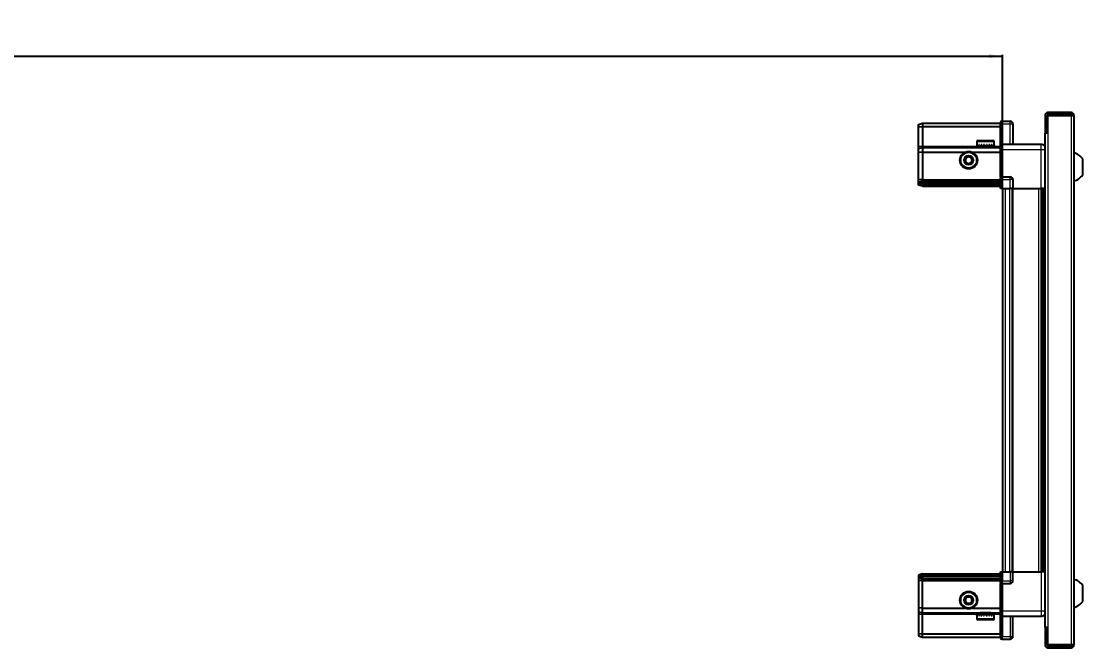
# Model space of a CAD drawing. Header units: millimetres. Extents: x 834 to 4645, y -697 to 1802.
# Drawn here: x 2878 to 3670, y 1277 to 1744 of the extents above; entities that cross this region are included whole.
import ezdxf

# ---------------------------------------------------------------- set-up
doc = ezdxf.new("R2010")
doc.units = ezdxf.units.MM
doc.layers.add('FORMAT', color=7, linetype='Continuous')
doc.styles.add('SLDTEXTSTYLE0', font='TXT', dxfattribs={"width": 0.75})
doc.dimstyles.new('SLDDIMSTYLE0', dxfattribs={"dimtxt": 20, "dimasz": 10, "dimexe": 0, "dimexo": 0.0625, "dimgap": 5, "dimtad": 2, "dimdec": 1, "dimrnd": 1e-09, "dimzin": 12, "dimdsep": 46, "dimtxsty": 'SLDTEXTSTYLE0', "dimsah": 1, "dimcen": 0.09, "dimadec": 0, "dimazin": 3, "dimtfac": 1, "dimtofl": 0, "dimtmove": 0, "dimatfit": 3, "dimfxl": 0, "dimfrac": 2, "dimtolj": 1, "dimtzin": 12, "dimarcsym": 0})

# ---------------------------------------------------------------- blocks, each defined once
blk = doc.blocks.new('_D_4')
at = {"layer": 'FORMAT'}
for p, q in [((1910.07, 1619.77), (1910.07, 1719.26)), ((1910.07, 1718.26), (3610.07, 1718.26)), ((3610.07, 1619.77), (3610.07, 1719.26))]:
    blk.add_line(p, q, dxfattribs=at)
for points in [[(1910.07, 1718.26), (1920.07, 1716.72), (1920.07, 1719.8)], [(3610.07, 1718.26), (3600.07, 1719.8), (3600.07, 1716.72)]]:
    blk.add_solid(points, dxfattribs=at)
at = {"layer": 'FORMAT', "insert": (2730.51, 1744.04), "char_height": 20, "attachment_point": 1, "style": 'SLDTEXTSTYLE0'}
blk.add_mtext('1700', dxfattribs=at)

msp = doc.modelspace()

# ---------------------------------------------------------------- linework, layer by layer
at = {"color": 7, "linetype": 'Continuous', "lineweight": 25}
for p, q in [((3641.92, 1674.16), (3641.92, 1661.76)), ((3643.42, 1674.16), (3643.42, 1661.76)), ((3643.92, 1674.16), (3661.32, 1674.16)), ((3643.92, 1661.26), (3643.92, 1674.16)), ((3661.32, 1676.26), (3644.02, 1676.26)), ((3661.32, 1674.76), (3644.02, 1674.76)), ((3661.32, 1674.76), (3661.32, 1676.26)), ((3661.32, 1674.16), (3663.42, 1674.16)), ((3663.42, 1674.16), (3663.42, 1279.36)), ((3547.42, 1667.45), (3550.42, 1668.26)), ((3547.42, 1665.6), (3547.42, 1667.45)), ((3547.42, 1665.6), (3550.42, 1665.76)), ((3547.42, 1651.26), (3547.42, 1665.6)), ((3550.42, 1668.26), (3550.42, 1665.76)), ((3550.42, 1668.26), (3608.72, 1668.26)), ((3550.42, 1665.76), (3550.42, 1651.26)), ((3550.42, 1665.76), (3608.72, 1665.76)), ((3609.59, 1669.76), (3608.72, 1669.26)), ((3609.59, 1669.76), (3608.72, 1669.26)), ((3608.72, 1669.26), (3608.72, 1667.76)), ((3608.72, 1652.96), (3608.72, 1667.76)), ((3609.92, 1669.76), (3609.59, 1669.76)), ((3609.92, 1669.76), (3609.59, 1669.76)), ((3609.92, 1667.76), (3609.92, 1669.76)), ((3609.92, 1669.76), (3609.92, 1669.76)), ((3609.92, 1669.76), (3615.92, 1669.76)), ((3609.92, 1667.76), (3609.92, 1652.96)), ((3617.92, 1667.76), (3617.92, 1652.76)), ((3590.92, 1654.66), (3590.92, 1651.76)), ((3591.72, 1655.46), (3603.12, 1655.46)), ((3603.92, 1651.76), (3603.92, 1654.66)), ((3641.82, 1661.26), (3641.82, 1292.26)), ((3641.82, 1661.26), (3643.92, 1661.26)), ((3641.92, 1661.76), (3643.42, 1661.76)), ((3547.42, 1649.45), (3547.42, 1651.26)), ((3547.42, 1649.45), (3550.42, 1650.26)), ((3547.42, 1646.42), (3547.42, 1649.45)), ((3550.42, 1646.76), (3547.42, 1646.42)), ((3550.42, 1651.26), (3550.42, 1650.26)), ((3550.42, 1650.26), (3550.42, 1646.76)), ((3550.42, 1650.26), (3608.72, 1650.26)), ((3550.42, 1646.76), (3550.42, 1626.26)), ((3550.42, 1646.76), (3582.42, 1646.76)), ((3587.42, 1646.76), (3608.72, 1646.76)), ((3590.92, 1651.76), (3590.96, 1651.76)), ((3591.08, 1652.26), (3590.96, 1652.26)), ((3590.96, 1652.26), (3590.96, 1651.76)), ((3590.96, 1651.76), (3591.08, 1651.76)), ((3591.08, 1652.26), (3591.08, 1651.76)), ((3591.08, 1651.76), (3591.49, 1651.76)), ((3591.83, 1652.26), (3591.49, 1652.26)), ((3591.49, 1652.26), (3591.49, 1651.76)), ((3591.49, 1651.76), (3591.83, 1651.76)), ((3591.83, 1652.26), (3591.83, 1651.76)), ((3591.83, 1651.76), (3592.6, 1651.76)), ((3593.12, 1652.26), (3592.6, 1652.26)), ((3592.6, 1652.26), (3592.6, 1651.76)), ((3592.6, 1651.76), (3593.12, 1651.76)), ((3593.02, 1651.76), (3593.02, 1651.66)), ((3593.02, 1651.66), (3601.82, 1651.66)), ((3593.12, 1652.26), (3593.12, 1651.76)), ((3593.12, 1651.76), (3594.18, 1651.76)), ((3593.42, 1651.26), (3594.11, 1650.77)), ((3593.42, 1651.26), (3601.42, 1651.26)), ((3594.11, 1650.77), (3593.42, 1650.29)), ((3593.42, 1650.29), (3593.42, 1650.26)), ((3593.42, 1650.29), (3601.42, 1650.29)), ((3594.11, 1650.77), (3600.73, 1650.77)), ((3594.84, 1652.26), (3594.18, 1652.26)), ((3594.18, 1652.26), (3594.18, 1651.76)), ((3594.18, 1651.76), (3594.84, 1651.76)), ((3594.84, 1652.26), (3594.84, 1651.76)), ((3594.84, 1651.76), (3596.08, 1651.76)), ((3596.81, 1652.26), (3596.08, 1652.26)), ((3596.08, 1652.26), (3596.08, 1651.76)), ((3596.08, 1651.76), (3596.51, 1651.76)), ((3596.51, 1652.26), (3596.51, 1651.76)), ((3596.81, 1652.26), (3596.81, 1651.76)), ((3596.81, 1651.76), (3598.11, 1651.76)), ((3598.84, 1652.26), (3598.11, 1652.26)), ((3598.11, 1652.26), (3598.11, 1651.76)), ((3598.38, 1652.26), (3598.38, 1651.76)), ((3598.38, 1651.76), (3598.84, 1651.76)), ((3598.84, 1652.26), (3598.84, 1651.76)), ((3598.84, 1651.76), (3600.08, 1651.76)), ((3600.73, 1652.26), (3600.08, 1652.26)), ((3600.08, 1652.26), (3600.08, 1651.76)), ((3600.08, 1651.76), (3600.73, 1651.76)), ((3600.73, 1652.26), (3600.73, 1651.76)), ((3600.73, 1651.76), (3601.78, 1651.76)), ((3600.73, 1650.77), (3601.42, 1651.26)), ((3601.42, 1650.29), (3600.73, 1650.77)), ((3601.42, 1650.26), (3601.42, 1650.29)), ((3602.3, 1652.26), (3601.78, 1652.26)), ((3601.78, 1652.26), (3601.78, 1651.76)), ((3601.78, 1651.76), (3602.3, 1651.76)), ((3601.82, 1651.66), (3601.82, 1651.76)), ((3602.3, 1652.26), (3602.3, 1651.76)), ((3602.3, 1651.76), (3603.06, 1651.76)), ((3603.39, 1652.26), (3603.06, 1652.26)), ((3603.06, 1652.26), (3603.06, 1651.76)), ((3603.06, 1651.76), (3603.39, 1651.76)), ((3603.39, 1652.26), (3603.39, 1651.76)), ((3603.39, 1651.76), (3603.78, 1651.76)), ((3603.89, 1652.26), (3603.78, 1652.26)), ((3603.78, 1652.26), (3603.78, 1651.76)), ((3603.78, 1651.76), (3603.89, 1651.76)), ((3603.89, 1652.26), (3603.89, 1651.76)), ((3603.89, 1651.76), (3603.92, 1651.76)), ((3608.72, 1652.76), (3608.72, 1652.96)), ((3609.92, 1652.76), (3608.72, 1652.76)), ((3608.72, 1648.76), (3608.72, 1652.76)), ((3608.72, 1628.46), (3608.72, 1648.76)), ((3609.92, 1652.96), (3609.92, 1652.76)), ((3609.92, 1652.76), (3609.92, 1648.76)), ((3609.92, 1652.76), (3638.92, 1652.76)), ((3609.92, 1648.76), (3609.92, 1628.46)), ((3547.42, 1626.26), (3547.42, 1646.42)), ((3670.02, 1629.76), (3670.02, 1641.76)), ((3547.42, 1624.45), (3547.42, 1626.26)), ((3550.42, 1625.26), (3547.42, 1624.45)), ((3547.42, 1623.71), (3547.42, 1624.45)), ((3550.42, 1624.26), (3547.42, 1623.71)), ((3547.42, 1623.21), (3547.42, 1623.71)), ((3547.42, 1622.06), (3547.42, 1623.21)), ((3550.42, 1622.76), (3547.42, 1623.21)), ((3550.42, 1626.26), (3550.42, 1625.26)), ((3550.42, 1625.26), (3550.42, 1624.26)), ((3550.42, 1625.26), (3608.72, 1625.26)), ((3550.42, 1624.26), (3608.72, 1624.26)), ((3550.42, 1624.26), (3550.42, 1622.76)), ((3550.42, 1622.76), (3608.72, 1622.76)), ((3550.42, 1622.76), (3550.42, 1621.26)), ((3608.72, 1628.26), (3608.72, 1628.46)), ((3609.92, 1628.26), (3608.72, 1628.26)), ((3608.72, 1628.26), (3608.72, 1627.58)), ((3608.72, 1619.76), (3608.72, 1627.58)), ((3609.59, 1626.26), (3609.59, 1619.76)), ((3609.92, 1628.46), (3609.92, 1628.26)), ((3609.92, 1626.26), (3609.92, 1628.26)), ((3609.92, 1628.26), (3615.92, 1628.26)), ((3609.92, 1626.26), (3609.92, 1628.26)), ((3609.92, 1626.26), (3609.92, 1619.76)), ((3617.92, 1626.26), (3617.92, 1619.76)), ((3550.42, 1621.26), (3547.42, 1622.06)), ((3550.42, 1621.26), (3608.72, 1621.26)), ((3609.59, 1619.76), (3608.72, 1619.76)), ((3609.92, 1619.76), (3609.59, 1619.76)), ((3609.92, 1619.76), (3615.92, 1619.76)), ((3610.07, 1619.76), (3610.07, 1333.76)), ((3617.92, 1619.76), (3615.92, 1619.76)), ((3617.27, 1619.76), (3617.27, 1333.76)), ((3617.92, 1619.76), (3638.92, 1619.76)), ((3639.94, 1333.76), (3639.94, 1619.76)), ((3639.98, 1333.76), (3639.98, 1619.76)), ((3641.77, 1619.76), (3641.77, 1333.76)), ((3550.42, 1332.26), (3547.42, 1331.45)), ((3547.42, 1331.45), (3547.42, 1330.3)), ((3550.42, 1330.76), (3547.42, 1330.3)), ((3547.42, 1330.3), (3547.42, 1329.8)), ((3550.42, 1330.76), (3550.42, 1332.26)), ((3550.42, 1332.26), (3608.72, 1332.26)), ((3550.42, 1329.26), (3550.42, 1330.76)), ((3550.42, 1330.76), (3608.72, 1330.76)), ((3608.72, 1325.93), (3608.72, 1333.76)), ((3608.72, 1333.76), (3609.59, 1333.76)), ((3609.59, 1333.76), (3609.59, 1333.76)), ((3609.59, 1333.76), (3609.59, 1327.26)), ((3609.92, 1333.76), (3609.59, 1333.76)), ((3609.92, 1333.76), (3609.92, 1327.26)), ((3609.92, 1333.76), (3609.92, 1333.76)), ((3609.92, 1333.76), (3615.92, 1333.76)), ((3609.92, 1333.76), (3609.92, 1327.26)), ((3617.92, 1333.76), (3615.92, 1333.76)), ((3617.92, 1327.26), (3617.92, 1333.76)), ((3617.92, 1333.76), (3638.92, 1333.76)), ((3550.42, 1329.26), (3547.42, 1329.8)), ((3547.42, 1329.8), (3547.42, 1329.06)), ((3550.42, 1328.26), (3547.42, 1329.06)), ((3547.42, 1329.06), (3547.42, 1327.26)), ((3547.42, 1327.26), (3547.42, 1307.09)), ((3550.42, 1329.26), (3608.72, 1329.26)), ((3550.42, 1328.26), (3550.42, 1329.26)), ((3550.42, 1328.26), (3608.72, 1328.26)), ((3550.42, 1327.26), (3550.42, 1328.26)), ((3550.42, 1306.76), (3550.42, 1327.26)), ((3608.72, 1325.93), (3608.72, 1325.26)), ((3609.92, 1325.26), (3608.72, 1325.26)), ((3608.72, 1325.06), (3608.72, 1325.26)), ((3608.72, 1304.76), (3608.72, 1325.06)), ((3609.92, 1325.26), (3609.92, 1327.26)), ((3609.92, 1325.26), (3609.92, 1325.06)), ((3609.92, 1325.26), (3615.92, 1325.26)), ((3609.92, 1325.06), (3609.92, 1304.76)), ((3670.02, 1311.76), (3670.02, 1323.76)), ((3550.42, 1306.76), (3547.42, 1307.09)), ((3547.42, 1307.09), (3547.42, 1304.06)), ((3550.42, 1306.76), (3582.42, 1306.76)), ((3550.42, 1303.26), (3550.42, 1306.76)), ((3587.42, 1306.76), (3608.72, 1306.76)), ((3547.42, 1304.06), (3550.42, 1303.26)), ((3547.42, 1304.06), (3547.42, 1302.26)), ((3547.42, 1302.26), (3547.42, 1287.91)), ((3550.42, 1303.26), (3608.72, 1303.26)), ((3550.42, 1302.26), (3550.42, 1303.26)), ((3550.42, 1287.76), (3550.42, 1302.26)), ((3590.92, 1301.76), (3590.92, 1298.86)), ((3590.94, 1301.76), (3590.92, 1301.76)), ((3590.94, 1301.26), (3590.94, 1301.76)), ((3591.04, 1301.76), (3590.94, 1301.76)), ((3590.94, 1301.26), (3591.04, 1301.26)), ((3591.04, 1301.26), (3591.04, 1301.76)), ((3591.41, 1301.76), (3591.04, 1301.76)), ((3591.41, 1301.26), (3591.41, 1301.76)), ((3591.73, 1301.76), (3591.41, 1301.76)), ((3591.41, 1301.26), (3591.73, 1301.26)), ((3591.73, 1301.26), (3591.73, 1301.76)), ((3592.47, 1301.76), (3591.73, 1301.76)), ((3592.47, 1301.26), (3592.47, 1301.76)), ((3592.97, 1301.76), (3592.47, 1301.76)), ((3592.47, 1301.26), (3592.97, 1301.26)), ((3592.97, 1301.26), (3592.97, 1301.76)), ((3594.01, 1301.76), (3592.97, 1301.76)), ((3593.02, 1301.86), (3593.02, 1301.76)), ((3601.82, 1301.86), (3593.02, 1301.86)), ((3593.42, 1303.26), (3593.42, 1303.22)), ((3593.42, 1303.22), (3594.11, 1302.74)), ((3601.42, 1303.22), (3593.42, 1303.22)), ((3594.11, 1302.74), (3593.42, 1302.26)), ((3601.42, 1302.26), (3593.42, 1302.26)), ((3594.01, 1301.26), (3594.01, 1301.76)), ((3594.66, 1301.76), (3594.01, 1301.76)), ((3594.01, 1301.26), (3594.66, 1301.26)), ((3600.73, 1302.74), (3594.11, 1302.74)), ((3594.66, 1301.26), (3594.66, 1301.76)), ((3595.89, 1301.76), (3594.66, 1301.76)), ((3595.89, 1301.26), (3595.89, 1301.76)), ((3596.38, 1301.76), (3595.89, 1301.76)), ((3595.89, 1301.26), (3596.61, 1301.26)), ((3596.38, 1301.26), (3596.38, 1301.76)), ((3596.61, 1301.26), (3596.61, 1301.76)), ((3597.91, 1301.76), (3596.61, 1301.76)), ((3597.91, 1301.26), (3597.91, 1301.76)), ((3597.91, 1301.26), (3598.64, 1301.26)), ((3598.25, 1301.26), (3598.25, 1301.76)), ((3598.64, 1301.76), (3598.25, 1301.76)), ((3598.64, 1301.26), (3598.64, 1301.76)), ((3599.89, 1301.76), (3598.64, 1301.76)), ((3599.89, 1301.26), (3599.89, 1301.76)), ((3600.56, 1301.76), (3599.89, 1301.76)), ((3599.89, 1301.26), (3600.56, 1301.26)), ((3600.56, 1301.26), (3600.56, 1301.76)), ((3601.63, 1301.76), (3600.56, 1301.76)), ((3600.73, 1302.74), (3601.42, 1303.22)), ((3601.42, 1302.26), (3600.73, 1302.74)), ((3601.42, 1303.22), (3601.42, 1303.26)), ((3601.63, 1301.26), (3601.63, 1301.76)), ((3602.16, 1301.76), (3601.63, 1301.76)), ((3601.63, 1301.26), (3602.16, 1301.26)), ((3601.82, 1301.76), (3601.82, 1301.86)), ((3602.16, 1301.26), (3602.16, 1301.76)), ((3602.95, 1301.76), (3602.16, 1301.76)), ((3602.95, 1301.26), (3602.95, 1301.76)), ((3603.3, 1301.76), (3602.95, 1301.76)), ((3602.95, 1301.26), (3603.3, 1301.26)), ((3603.3, 1301.26), (3603.3, 1301.76)), ((3603.74, 1301.76), (3603.3, 1301.76)), ((3603.74, 1301.26), (3603.74, 1301.76)), ((3603.87, 1301.76), (3603.74, 1301.76)), ((3603.74, 1301.26), (3603.87, 1301.26)), ((3603.87, 1301.26), (3603.87, 1301.76)), ((3603.92, 1301.76), (3603.87, 1301.76)), ((3603.92, 1298.86), (3603.92, 1301.76)), ((3608.72, 1300.76), (3608.72, 1304.76)), ((3609.92, 1300.76), (3608.72, 1300.76)), ((3608.72, 1300.56), (3608.72, 1300.76)), ((3608.72, 1285.76), (3608.72, 1300.56)), ((3609.92, 1304.76), (3609.92, 1300.76)), ((3609.92, 1300.76), (3609.92, 1300.56)), ((3609.92, 1300.76), (3638.92, 1300.76)), ((3609.92, 1300.56), (3609.92, 1285.76)), ((3609.92, 1300.56), (3609.92, 1285.76)), ((3617.92, 1285.76), (3617.92, 1300.76)), ((3603.12, 1298.06), (3591.72, 1298.06)), ((3643.92, 1292.26), (3641.82, 1292.26)), ((3641.92, 1291.76), (3643.42, 1291.76)), ((3641.92, 1291.76), (3641.92, 1279.36)), ((3643.42, 1291.76), (3643.42, 1279.36)), ((3643.92, 1279.36), (3643.92, 1292.26)), ((3547.42, 1287.91), (3550.42, 1287.76)), ((3547.42, 1287.91), (3547.42, 1286.06)), ((3547.42, 1286.06), (3550.42, 1285.26)), ((3550.42, 1287.76), (3608.72, 1287.76)), ((3550.42, 1285.26), (3550.42, 1287.76)), ((3550.42, 1285.26), (3608.72, 1285.26)), ((3608.72, 1285.76), (3608.72, 1284.26)), ((3608.72, 1284.26), (3609.59, 1283.76)), ((3609.92, 1283.76), (3609.59, 1283.76)), ((3609.92, 1283.76), (3609.92, 1285.76)), ((3609.92, 1283.76), (3615.92, 1283.76)), ((3661.32, 1279.36), (3643.92, 1279.36)), ((3644.02, 1278.76), (3661.32, 1278.76)), ((3644.02, 1277.26), (3661.32, 1277.26)), ((3663.42, 1279.36), (3661.32, 1279.36)), ((3661.32, 1278.76), (3661.32, 1277.26))]:
    msp.add_line(p, q, dxfattribs=at)
at = {"color": 8, "linetype": 'Continuous', "lineweight": 18}
for p, q in [((3643.42, 1674.16), (3641.92, 1674.16)), ((3644.02, 1674.76), (3644.02, 1676.26)), ((3661.32, 1674.16), (3661.32, 1279.36)), ((3609.92, 1667.76), (3608.72, 1667.76)), ((3609.92, 1667.76), (3615.92, 1667.76)), ((3615.92, 1667.76), (3615.92, 1669.76)), ((3615.92, 1652.76), (3615.92, 1667.76)), ((3615.92, 1667.76), (3617.92, 1667.76)), ((3590.92, 1654.66), (3603.92, 1654.66)), ((3643.92, 1661.26), (3643.92, 1292.26)), ((3547.42, 1651.26), (3550.42, 1651.26)), ((3550.42, 1651.26), (3593.42, 1651.26)), ((3601.42, 1651.26), (3608.72, 1651.26)), ((3608.72, 1652.96), (3609.92, 1652.96)), ((3609.92, 1648.76), (3608.72, 1648.76)), ((3609.92, 1648.76), (3638.92, 1648.76)), ((3638.92, 1619.76), (3638.92, 1648.76)), ((3550.42, 1626.26), (3547.42, 1626.26)), ((3550.42, 1626.26), (3608.72, 1626.26)), ((3608.72, 1628.46), (3609.92, 1628.46)), ((3609.92, 1626.26), (3609.59, 1626.26)), ((3609.92, 1626.26), (3615.92, 1626.26)), ((3615.92, 1626.26), (3615.92, 1628.26)), ((3615.92, 1619.76), (3615.92, 1626.26)), ((3617.92, 1626.26), (3615.92, 1626.26)), ((3612.07, 1619.76), (3612.07, 1333.76)), ((3615.27, 1619.76), (3615.27, 1333.76)), ((3617.92, 1619.76), (3617.92, 1333.76)), ((3637.32, 1333.76), (3637.32, 1619.76)), ((3638.74, 1619.76), (3638.74, 1333.76)), ((3641.18, 1333.76), (3641.18, 1619.76)), ((3609.92, 1333.76), (3609.59, 1333.76)), ((3615.92, 1333.76), (3615.92, 1327.26)), ((3638.92, 1333.76), (3638.92, 1304.76)), ((3550.42, 1327.26), (3547.42, 1327.26)), ((3550.42, 1327.26), (3608.72, 1327.26)), ((3609.92, 1325.06), (3608.72, 1325.06)), ((3609.92, 1327.26), (3609.59, 1327.26)), ((3609.92, 1327.26), (3615.92, 1327.26)), ((3617.92, 1327.26), (3615.92, 1327.26)), ((3615.92, 1327.26), (3615.92, 1325.26)), ((3547.42, 1302.26), (3550.42, 1302.26)), ((3550.42, 1302.26), (3593.42, 1302.26)), ((3603.92, 1298.86), (3590.92, 1298.86)), ((3601.42, 1302.26), (3608.72, 1302.26)), ((3609.92, 1304.76), (3608.72, 1304.76)), ((3609.92, 1300.56), (3608.72, 1300.56)), ((3609.92, 1304.76), (3638.92, 1304.76)), ((3615.92, 1300.76), (3615.92, 1285.76)), ((3609.92, 1285.76), (3608.72, 1285.76)), ((3609.92, 1285.76), (3615.92, 1285.76)), ((3615.92, 1285.76), (3617.92, 1285.76)), ((3615.92, 1285.76), (3615.92, 1283.76)), ((3643.42, 1279.36), (3641.92, 1279.36)), ((3644.02, 1278.76), (3644.02, 1277.26))]:
    msp.add_line(p, q, dxfattribs=at)
at = {"color": 7, "linetype": 'Continuous', "lineweight": 25}
for centre, radius in [((3584.92, 1640.76), 6.5), ((3584.92, 1640.76), 3.46), ((3584.92, 1312.76), 6.5), ((3584.92, 1312.76), 3.46)]:
    msp.add_circle(centre, radius, dxfattribs=at)
at = {"color": 8, "linetype": 'Continuous', "lineweight": 18}
for centre in [(3584.92, 1640.76), (3584.92, 1312.76)]:
    msp.add_circle(centre, 5.7, dxfattribs=at)
at = {"color": 7, "linetype": 'Continuous', "lineweight": 25}
for centre, radius, start, end in [((3644.02, 1674.16), 2.1, 90, 180), ((3644.02, 1674.16), 0.6, 90, 180), ((3661.32, 1674.16), 2.1, 0, 90), ((3661.32, 1674.16), 0.6, 0, 90), ((3615.92, 1667.76), 2, 0, 90), ((3591.72, 1654.66), 0.8, 90, 180), ((3603.12, 1654.66), 0.8, 0, 90), ((3593.02, 1651.26), 0.4, 0, 90), ((3601.82, 1651.26), 0.4, 90, 180), ((3584.92, 1640.76), 2.5, 120.74103, 180.74103), ((3584.92, 1640.76), 2.5, 180.74103, 240.74103), ((3584.92, 1640.76), 2.5, 60.74103, 120.74103), ((3584.92, 1640.76), 2.5, 240.74103, 300.74103), ((3584.92, 1640.76), 2.5, 0.74103, 60.74103), ((3584.92, 1640.76), 2.5, 300.74103, 0.74103), ((3660.4, 1634.73), 11.91, 36.1266, 75.29965), ((3615.92, 1626.26), 2, 0, 90), ((3660.4, 1636.78), 11.91, 284.70035, 323.8734), ((3615.92, 1327.26), 2, 270, 0), ((3660.4, 1316.73), 11.91, 36.1266, 75.29965), ((3584.92, 1312.76), 2.5, 95.91157, 155.91157), ((3584.92, 1312.76), 2.5, 35.91157, 95.91157), ((3584.92, 1312.76), 2.5, 335.91157, 35.91157), ((3584.92, 1312.76), 2.5, 155.91157, 215.91157), ((3584.92, 1312.76), 2.5, 215.91157, 275.91157), ((3584.92, 1312.76), 2.5, 275.91157, 335.91157), ((3660.4, 1318.78), 11.91, 284.70035, 323.8734), ((3591.72, 1298.86), 0.8, 180, 270), ((3593.02, 1302.26), 0.4, 270, 0), ((3601.82, 1302.26), 0.4, 180, 270), ((3603.12, 1298.86), 0.8, 270, 0), ((3615.92, 1285.76), 2, 270, 0), ((3644.02, 1279.36), 2.1, 180, 270), ((3644.02, 1279.36), 0.6, 180, 270), ((3661.32, 1279.36), 2.1, 270, 0), ((3661.32, 1279.36), 0.6, 270, 0)]:
    msp.add_arc(centre, radius, start, end, dxfattribs=at)
for centre, start_param, end_param in [((3606.12, 1626.26), 0, 0.722734), ((3606.12, 1327.26), 5.560451, 6.283185)]:
    msp.add_ellipse(centre, major_axis=(3.46, 0), ratio=0.57735, start_param=start_param, end_param=end_param, dxfattribs=at)
for points, knots in [([(3638.92, 1652.76), (3639.36, 1652.71), (3640.04, 1652.64), (3640.85, 1652.2), (3641.41, 1651.76), (3641.68, 1651.39), (3641.82, 1651.21)], [0, 0, 0, 0, 0.384298, 0.591173, 0.802437, 1, 1, 1, 1]), ([(3582.4, 1642.17), (3582.84, 1642.43), (3583.67, 1642.92), (3584.5, 1643.42), (3584.88, 1643.64)], [0, 0, 0, 0, 0.5346859, 1, 1, 1, 1]), ([(3582.44, 1639.28), (3582.44, 1639.41), (3582.43, 1640), (3582.42, 1641), (3582.41, 1641.82), (3582.4, 1642.17)], [0, 0, 0, 0, 0.133125, 0.637099, 1, 1, 1, 1]), ([(3584.96, 1637.87), (3584.51, 1638.12), (3583.67, 1638.59), (3582.83, 1639.06), (3582.44, 1639.28)], [0, 0, 0, 0, 0.534686, 1, 1, 1, 1]), ([(3584.88, 1643.64), (3585.33, 1643.39), (3586.17, 1642.92), (3587.01, 1642.45), (3587.4, 1642.23)], [0, 0, 0, 0, 0.534686, 1, 1, 1, 1]), ([(3587.44, 1639.35), (3586.99, 1639.08), (3586.17, 1638.59), (3585.34, 1638.1), (3584.96, 1637.87)], [0, 0, 0, 0, 0.534686, 1, 1, 1, 1]), ([(3587.4, 1642.23), (3587.4, 1641.89), (3587.42, 1641.06), (3587.43, 1640.07), (3587.44, 1639.47), (3587.44, 1639.35)], [0, 0, 0, 0, 0.362901, 0.866875, 1, 1, 1, 1]), ([(3641.77, 1619.76), (3641.73, 1619.76), (3641.51, 1619.76), (3640.79, 1619.76), (3639.83, 1619.76), (3639.18, 1619.76), (3638.92, 1619.76)], [0, 0, 0, 0, 0.071707, 0.420979, 0.770251, 1, 1, 1, 1]), ([(3641.77, 1333.76), (3641.73, 1333.76), (3641.51, 1333.76), (3640.79, 1333.76), (3639.83, 1333.76), (3639.18, 1333.76), (3638.92, 1333.76)], [0, 0, 0, 0, 0.071707, 0.420979, 0.770251, 1, 1, 1, 1]), ([(3582.05, 1312.46), (3582.26, 1312.93), (3582.65, 1313.81), (3583.04, 1314.69), (3583.23, 1315.1)], [0, 0, 0, 0, 0.534686, 1, 1, 1, 1]), ([(3583.23, 1315.1), (3583.57, 1315.13), (3584.39, 1315.22), (3585.38, 1315.32), (3585.97, 1315.38), (3586.1, 1315.39)], [0, 0, 0, 0, 0.362901, 0.866875, 1, 1, 1, 1]), ([(3586.1, 1315.39), (3586.4, 1314.97), (3586.97, 1314.19), (3587.53, 1313.42), (3587.79, 1313.05)], [0, 0, 0, 0, 0.534686, 1, 1, 1, 1]), ([(3583.74, 1310.12), (3583.44, 1310.54), (3582.87, 1311.32), (3582.31, 1312.1), (3582.05, 1312.46)], [0, 0, 0, 0, 0.534686, 1, 1, 1, 1]), ([(3586.61, 1310.42), (3586.49, 1310.41), (3585.89, 1310.34), (3584.9, 1310.24), (3584.08, 1310.16), (3583.74, 1310.12)], [0, 0, 0, 0, 0.133125, 0.637099, 1, 1, 1, 1]), ([(3587.79, 1313.05), (3587.58, 1312.58), (3587.19, 1311.7), (3586.79, 1310.83), (3586.61, 1310.42)], [0, 0, 0, 0, 0.534686, 1, 1, 1, 1]), ([(3638.92, 1300.76), (3639.36, 1300.8), (3640.04, 1300.88), (3640.85, 1301.31), (3641.41, 1301.75), (3641.68, 1302.12), (3641.82, 1302.31)], [0, 0, 0, 0, 0.384298, 0.591173, 0.802437, 1, 1, 1, 1])]:
    msp.add_open_spline(points, degree=3, knots=knots, dxfattribs=at)
at = {"color": 8, "linetype": 'Continuous', "lineweight": 18}
for points in [[(3638.92, 1648.76), (3638.92, 1649.28), (3638.92, 1650.33), (3638.92, 1651.65), (3638.92, 1652.58), (3638.92, 1652.7), (3638.92, 1652.76)], [(3638.92, 1304.76), (3638.92, 1304.23), (3638.92, 1303.18), (3638.92, 1301.86), (3638.92, 1300.94), (3638.92, 1300.82), (3638.92, 1300.76)]]:
    msp.add_open_spline(points, degree=3, dxfattribs=at)
for points in [[(3638.92, 1648.76), (3639.36, 1648.76), (3640.04, 1648.76), (3640.85, 1648.76), (3641.41, 1648.76), (3641.68, 1648.76), (3641.82, 1648.76)], [(3638.92, 1304.76), (3639.36, 1304.76), (3640.04, 1304.76), (3640.85, 1304.76), (3641.41, 1304.76), (3641.68, 1304.76), (3641.82, 1304.76)]]:
    msp.add_open_spline(points, degree=3, knots=[0, 0, 0, 0, 0.384298, 0.591173, 0.802437, 1, 1, 1, 1], dxfattribs=at)

# ---------------------------------------------------------------- dimensions: what is measured, and where the dimension line sits
at = {"layer": 'FORMAT'}
dim = msp.add_linear_dim(base=(3610.07, 1718.26), p1=(1910.07, 1619.76), p2=(3610.07, 1619.76), angle=0, dimstyle='SLDDIMSTYLE0', dxfattribs=at)
dim.commit()
dim.dimension.update_dxf_attribs({"geometry": '_D_4', "text_midpoint": (2760.07, 1718.26), "dimtype": 160})

doc.saveas('drawing.dxf')
